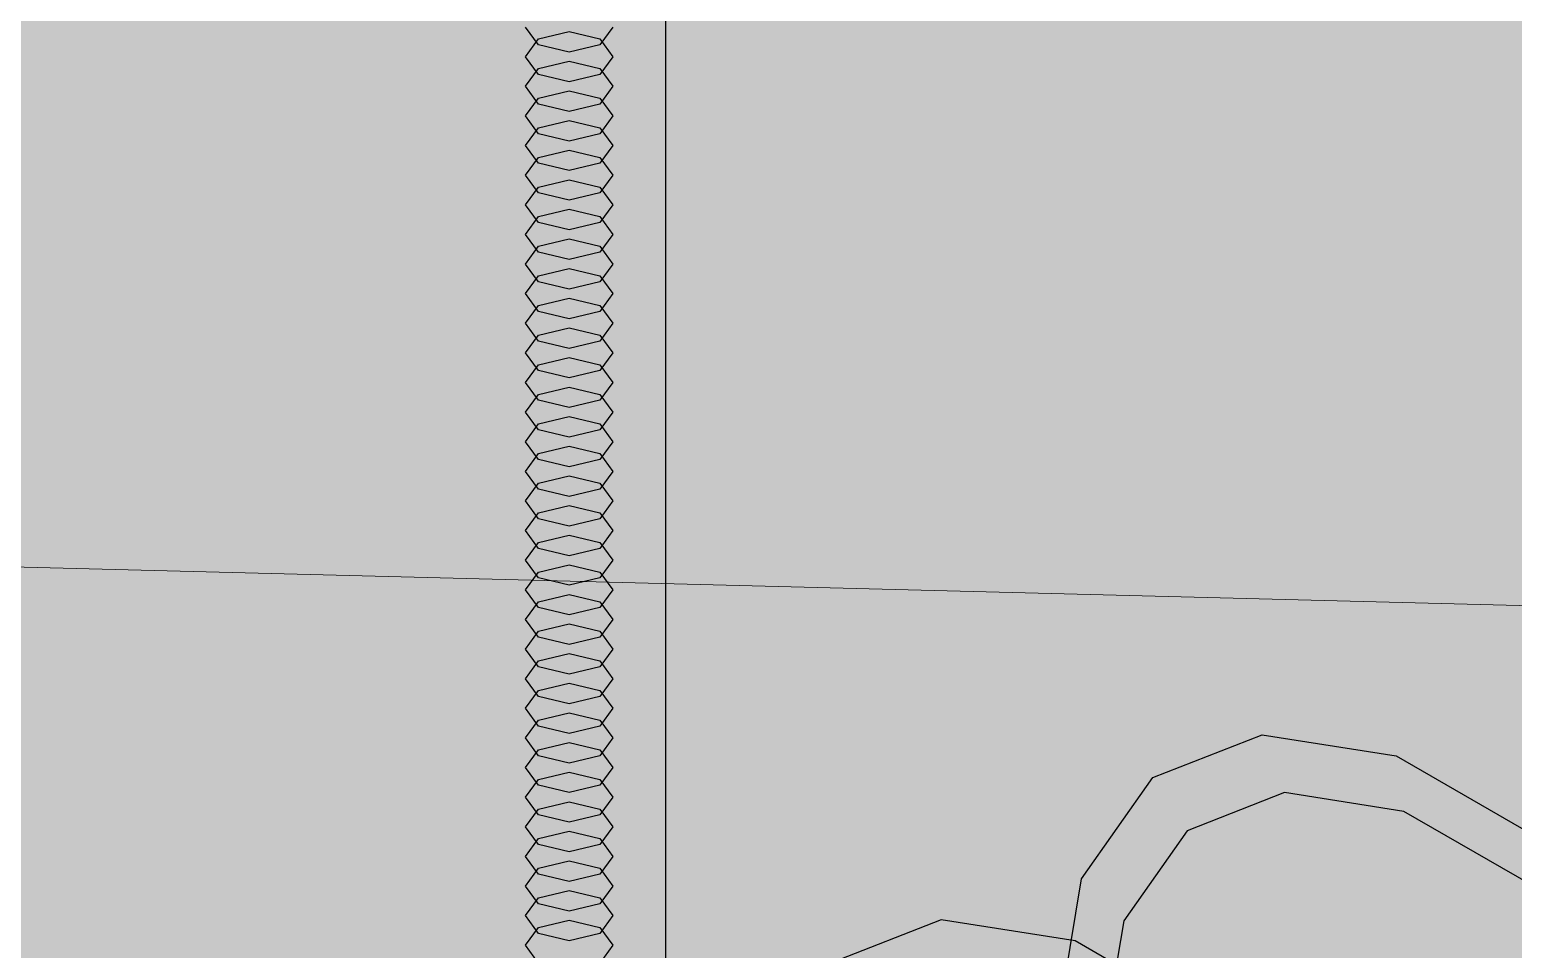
# Model space of a CAD drawing. Header units: metres. Extents: x 0 to 24.2, y -20 to 5.6.
# Drawn here: x 12.8794 to 13.0796, y -14.6451 to -14.5208 of the extents above; entities that cross this region are included whole.
import ezdxf

# ---------------------------------------------------------------- set-up
doc = ezdxf.new("R2010")
doc.units = ezdxf.units.M
doc.header["$LTSCALE"] = 0.25
doc.layers.add('ISO-ARISTAS', color=8, linetype='CONTINUOUS')
doc.layers.add('ISO-CONCRETO-SUP', color=254, linetype='CONTINUOUS', true_color=0xe8e8e8)
doc.layers.add('LLAMADAS', color=30, linetype='CONTINUOUS', lineweight=18)

msp = doc.modelspace()

# ---------------------------------------------------------------- linework, layer by layer
at = {"layer": 'ISO-ARISTAS', "color": 250}
for p, q in [((12.96519, -14.45), (12.96519, -14.7)), ((12.96519, -14.45), (12.96519, -14.7)), ((12.94805, -14.5229), (12.94632, -14.5205)), ((12.95808, -14.5205), (12.95636, -14.5229)), ((12.94632, -14.5245), (12.94805, -14.5221)), ((12.94805, -14.5221), (12.9522, -14.52111)), ((12.9522, -14.52111), (12.95636, -14.5221)), ((12.95636, -14.5221), (12.95808, -14.5245)), ((12.94805, -14.5269), (12.94632, -14.5245)), ((12.9522, -14.52389), (12.94805, -14.5229)), ((12.95636, -14.5229), (12.9522, -14.52389)), ((12.95808, -14.5245), (12.95636, -14.5269)), ((12.94632, -14.5285), (12.94805, -14.5261)), ((12.94805, -14.5261), (12.9522, -14.52511)), ((12.9522, -14.52511), (12.95636, -14.5261)), ((12.95636, -14.5261), (12.95808, -14.5285)), ((12.94805, -14.5309), (12.94632, -14.5285)), ((12.9522, -14.52789), (12.94805, -14.5269)), ((12.95636, -14.5269), (12.9522, -14.52789)), ((12.95808, -14.5285), (12.95636, -14.5309)), ((12.94632, -14.5325), (12.94805, -14.5301)), ((12.94805, -14.5301), (12.9522, -14.52911)), ((12.9522, -14.52911), (12.95636, -14.5301)), ((12.95636, -14.5301), (12.95808, -14.5325)), ((12.94805, -14.5349), (12.94632, -14.5325)), ((12.9522, -14.53189), (12.94805, -14.5309)), ((12.95636, -14.5309), (12.9522, -14.53189)), ((12.95808, -14.5325), (12.95636, -14.5349)), ((12.94632, -14.5365), (12.94805, -14.5341)), ((12.94805, -14.5341), (12.9522, -14.53311)), ((12.9522, -14.53311), (12.95636, -14.5341)), ((12.95636, -14.5341), (12.95808, -14.5365)), ((12.94805, -14.5389), (12.94632, -14.5365)), ((12.9522, -14.53589), (12.94805, -14.5349)), ((12.95636, -14.5349), (12.9522, -14.53589)), ((12.95808, -14.5365), (12.95636, -14.5389)), ((12.94632, -14.5405), (12.94805, -14.5381)), ((12.94805, -14.5381), (12.9522, -14.53711)), ((12.9522, -14.53711), (12.95636, -14.5381)), ((12.95636, -14.5381), (12.95808, -14.5405)), ((12.94805, -14.5429), (12.94632, -14.5405)), ((12.9522, -14.53989), (12.94805, -14.5389)), ((12.95636, -14.5389), (12.9522, -14.53989)), ((12.95808, -14.5405), (12.95636, -14.5429)), ((12.94632, -14.5445), (12.94805, -14.5421)), ((12.94805, -14.5421), (12.9522, -14.54111)), ((12.9522, -14.54111), (12.95636, -14.5421)), ((12.95636, -14.5421), (12.95808, -14.5445)), ((12.94805, -14.5469), (12.94632, -14.5445)), ((12.9522, -14.54389), (12.94805, -14.5429)), ((12.95636, -14.5429), (12.9522, -14.54389)), ((12.95808, -14.5445), (12.95636, -14.5469)), ((12.94632, -14.5485), (12.94805, -14.5461)), ((12.94805, -14.5461), (12.9522, -14.54511)), ((12.9522, -14.54511), (12.95636, -14.5461)), ((12.95636, -14.5461), (12.95808, -14.5485)), ((12.94805, -14.5509), (12.94632, -14.5485)), ((12.9522, -14.54789), (12.94805, -14.5469)), ((12.95636, -14.5469), (12.9522, -14.54789)), ((12.95808, -14.5485), (12.95636, -14.5509)), ((12.94632, -14.5525), (12.94805, -14.5501)), ((12.94805, -14.5501), (12.9522, -14.54911)), ((12.9522, -14.54911), (12.95636, -14.5501)), ((12.95636, -14.5501), (12.95808, -14.5525)), ((12.94805, -14.5549), (12.94632, -14.5525)), ((12.9522, -14.55189), (12.94805, -14.5509)), ((12.95636, -14.5509), (12.9522, -14.55189)), ((12.95808, -14.5525), (12.95636, -14.5549)), ((12.94632, -14.5565), (12.94805, -14.5541)), ((12.94805, -14.5541), (12.9522, -14.55311)), ((12.9522, -14.55311), (12.95636, -14.5541)), ((12.95636, -14.5541), (12.95808, -14.5565)), ((12.94805, -14.5589), (12.94632, -14.5565)), ((12.9522, -14.55589), (12.94805, -14.5549)), ((12.95636, -14.5549), (12.9522, -14.55589)), ((12.95808, -14.5565), (12.95636, -14.5589)), ((12.94632, -14.5605), (12.94805, -14.5581)), ((12.94805, -14.5581), (12.9522, -14.55711)), ((12.9522, -14.55711), (12.95636, -14.5581)), ((12.95636, -14.5581), (12.95808, -14.5605)), ((12.94805, -14.5629), (12.94632, -14.5605)), ((12.9522, -14.55989), (12.94805, -14.5589)), ((12.95636, -14.5589), (12.9522, -14.55989)), ((12.95808, -14.5605), (12.95636, -14.5629)), ((12.94632, -14.5645), (12.94805, -14.5621)), ((12.94805, -14.5621), (12.9522, -14.56111)), ((12.9522, -14.56389), (12.94805, -14.5629)), ((12.9522, -14.56111), (12.95636, -14.5621)), ((12.95636, -14.5629), (12.9522, -14.56389)), ((12.95636, -14.5621), (12.95808, -14.5645)), ((12.94805, -14.5669), (12.94632, -14.5645)), ((12.95808, -14.5645), (12.95636, -14.5669)), ((12.94632, -14.5685), (12.94805, -14.5661)), ((12.94805, -14.5661), (12.9522, -14.56511)), ((12.9522, -14.56789), (12.94805, -14.5669)), ((12.9522, -14.56511), (12.95636, -14.5661)), ((12.95636, -14.5669), (12.9522, -14.56789)), ((12.95636, -14.5661), (12.95808, -14.5685)), ((12.94805, -14.5709), (12.94632, -14.5685)), ((12.95808, -14.5685), (12.95636, -14.5709)), ((12.94632, -14.5725), (12.94805, -14.5701)), ((12.94805, -14.5701), (12.9522, -14.56911)), ((12.9522, -14.57189), (12.94805, -14.5709)), ((12.9522, -14.56911), (12.95636, -14.5701)), ((12.95636, -14.5709), (12.9522, -14.57189)), ((12.95636, -14.5701), (12.95808, -14.5725)), ((12.94805, -14.5749), (12.94632, -14.5725)), ((12.95808, -14.5725), (12.95636, -14.5749)), ((12.94632, -14.5765), (12.94805, -14.5741)), ((12.94805, -14.5741), (12.9522, -14.57311)), ((12.9522, -14.57589), (12.94805, -14.5749)), ((12.9522, -14.57311), (12.95636, -14.5741)), ((12.95636, -14.5749), (12.9522, -14.57589)), ((12.95636, -14.5741), (12.95808, -14.5765)), ((12.94805, -14.5789), (12.94632, -14.5765)), ((12.95808, -14.5765), (12.95636, -14.5789)), ((12.94632, -14.5805), (12.94805, -14.5781)), ((12.94805, -14.5781), (12.9522, -14.57711)), ((12.9522, -14.57989), (12.94805, -14.5789)), ((12.9522, -14.57711), (12.95636, -14.5781)), ((12.95636, -14.5789), (12.9522, -14.57989)), ((12.95636, -14.5781), (12.95808, -14.5805)), ((12.94805, -14.5829), (12.94632, -14.5805)), ((12.95808, -14.5805), (12.95636, -14.5829)), ((12.94632, -14.5845), (12.94805, -14.5821)), ((12.94805, -14.5821), (12.9522, -14.58111)), ((12.9522, -14.58389), (12.94805, -14.5829)), ((12.9522, -14.58111), (12.95636, -14.5821)), ((12.95636, -14.5829), (12.9522, -14.58389)), ((12.95636, -14.5821), (12.95808, -14.5845)), ((12.94805, -14.5869), (12.94632, -14.5845)), ((12.95808, -14.5845), (12.95636, -14.5869)), ((12.94632, -14.5885), (12.94805, -14.5861)), ((12.94805, -14.5861), (12.9522, -14.58511)), ((12.9522, -14.58789), (12.94805, -14.5869)), ((12.9522, -14.58511), (12.95636, -14.5861)), ((12.95636, -14.5869), (12.9522, -14.58789)), ((12.95636, -14.5861), (12.95808, -14.5885)), ((12.94805, -14.5909), (12.94632, -14.5885)), ((12.95808, -14.5885), (12.95636, -14.5909)), ((12.94632, -14.5925), (12.94805, -14.5901)), ((12.94805, -14.5901), (12.9522, -14.58911)), ((12.9522, -14.59189), (12.94805, -14.5909)), ((12.9522, -14.58911), (12.95636, -14.5901)), ((12.95636, -14.5909), (12.9522, -14.59189)), ((12.95636, -14.5901), (12.95808, -14.5925)), ((12.94805, -14.5949), (12.94632, -14.5925)), ((12.95808, -14.5925), (12.95636, -14.5949)), ((12.94632, -14.5965), (12.94805, -14.5941)), ((12.94805, -14.5941), (12.9522, -14.59311)), ((12.9522, -14.59589), (12.94805, -14.5949)), ((12.9522, -14.59311), (12.95636, -14.5941)), ((12.95636, -14.5949), (12.9522, -14.59589)), ((12.95636, -14.5941), (12.95808, -14.5965)), ((12.94805, -14.5989), (12.94632, -14.5965)), ((12.95808, -14.5965), (12.95636, -14.5989)), ((12.94632, -14.6005), (12.94805, -14.5981)), ((12.94805, -14.5981), (12.9522, -14.59711)), ((12.9522, -14.59989), (12.94805, -14.5989)), ((12.9522, -14.59711), (12.95636, -14.5981)), ((12.95636, -14.5989), (12.9522, -14.59989)), ((12.95636, -14.5981), (12.95808, -14.6005)), ((12.94805, -14.6029), (12.94632, -14.6005)), ((12.95808, -14.6005), (12.95636, -14.6029)), ((12.94632, -14.6045), (12.94805, -14.6021)), ((12.94805, -14.6021), (12.9522, -14.60111)), ((12.9522, -14.60389), (12.94805, -14.6029)), ((12.9522, -14.60111), (12.95636, -14.6021)), ((12.95636, -14.6029), (12.9522, -14.60389)), ((12.95636, -14.6021), (12.95808, -14.6045)), ((12.94805, -14.6069), (12.94632, -14.6045)), ((12.95808, -14.6045), (12.95636, -14.6069)), ((12.94632, -14.6085), (12.94805, -14.6061)), ((12.94805, -14.6061), (12.9522, -14.60511)), ((12.9522, -14.60789), (12.94805, -14.6069)), ((12.9522, -14.60511), (12.95636, -14.6061)), ((12.95636, -14.6069), (12.9522, -14.60789)), ((12.95636, -14.6061), (12.95808, -14.6085)), ((12.94805, -14.6109), (12.94632, -14.6085)), ((12.95808, -14.6085), (12.95636, -14.6109)), ((12.94632, -14.6125), (12.94805, -14.6101)), ((12.94805, -14.6101), (12.9522, -14.60911)), ((12.9522, -14.61189), (12.94805, -14.6109)), ((12.9522, -14.60911), (12.95636, -14.6101)), ((12.95636, -14.6109), (12.9522, -14.61189)), ((12.95636, -14.6101), (12.95808, -14.6125)), ((12.94805, -14.6149), (12.94632, -14.6125)), ((12.95808, -14.6125), (12.95636, -14.6149)), ((12.94632, -14.6165), (12.94805, -14.6141)), ((12.94805, -14.6141), (12.9522, -14.61311)), ((12.9522, -14.61589), (12.94805, -14.6149)), ((12.9522, -14.61311), (12.95636, -14.6141)), ((12.95636, -14.6149), (12.9522, -14.61589)), ((12.95636, -14.6141), (12.95808, -14.6165)), ((12.94805, -14.6189), (12.94632, -14.6165)), ((12.95808, -14.6165), (12.95636, -14.6189)), ((13.03099, -14.62185), (13.04573, -14.61607)), ((13.04573, -14.61607), (13.06382, -14.61892)), ((12.94632, -14.6205), (12.94805, -14.6181)), ((12.94805, -14.6181), (12.9522, -14.61711)), ((12.9522, -14.61989), (12.94805, -14.6189)), ((12.9522, -14.61711), (12.95636, -14.6181)), ((12.95636, -14.6189), (12.9522, -14.61989)), ((12.95636, -14.6181), (12.95808, -14.6205)), ((13.06382, -14.61892), (13.08307, -14.63003)), ((12.94805, -14.6229), (12.94632, -14.6205)), ((12.95808, -14.6205), (12.95636, -14.6229)), ((12.94632, -14.6245), (12.94805, -14.6221)), ((12.94805, -14.6221), (12.9522, -14.62111)), ((12.9522, -14.62389), (12.94805, -14.6229)), ((12.9522, -14.62111), (12.95636, -14.6221)), ((12.95636, -14.6229), (12.9522, -14.62389)), ((12.95636, -14.6221), (12.95808, -14.6245)), ((13.02136, -14.63554), (13.03099, -14.62185)), ((12.94805, -14.6269), (12.94632, -14.6245)), ((12.95808, -14.6245), (12.95636, -14.6269)), ((13.04876, -14.62389), (13.03563, -14.62903)), ((13.06487, -14.62642), (13.04876, -14.62389)), ((12.94632, -14.6285), (12.94805, -14.6261)), ((12.94805, -14.6261), (12.9522, -14.62511)), ((12.9522, -14.62789), (12.94805, -14.6269)), ((12.9522, -14.62511), (12.95636, -14.6261)), ((12.95636, -14.6269), (12.9522, -14.62789)), ((12.95636, -14.6261), (12.95808, -14.6285)), ((13.08202, -14.63631), (13.06487, -14.62642)), ((12.94805, -14.6309), (12.94632, -14.6285)), ((12.95808, -14.6285), (12.95636, -14.6309)), ((12.94632, -14.6325), (12.94805, -14.6301)), ((12.94805, -14.6301), (12.9522, -14.62911)), ((12.9522, -14.63189), (12.94805, -14.6309)), ((12.9522, -14.62911), (12.95636, -14.6301)), ((12.95636, -14.6309), (12.9522, -14.63189)), ((12.95636, -14.6301), (12.95808, -14.6325)), ((13.03563, -14.62903), (13.02706, -14.64122)), ((12.94805, -14.6349), (12.94632, -14.6325)), ((12.95808, -14.6325), (12.95636, -14.6349)), ((12.94632, -14.6365), (12.94805, -14.6341)), ((12.94805, -14.6341), (12.9522, -14.63311)), ((12.9522, -14.63589), (12.94805, -14.6349)), ((12.9522, -14.63311), (12.95636, -14.6341)), ((12.95636, -14.6349), (12.9522, -14.63589)), ((12.95636, -14.6341), (12.95808, -14.6365)), ((12.94805, -14.6389), (12.94632, -14.6365)), ((12.95808, -14.6365), (12.95636, -14.6389)), ((13.01802, -14.6555), (13.02136, -14.63554)), ((12.94632, -14.6405), (12.94805, -14.6381)), ((12.94805, -14.6381), (12.9522, -14.63711)), ((12.9522, -14.63989), (12.94805, -14.6389)), ((12.9522, -14.63711), (12.95636, -14.6381)), ((12.95636, -14.6389), (12.9522, -14.63989)), ((12.95636, -14.6381), (12.95808, -14.6405)), ((12.94805, -14.6429), (12.94632, -14.6405)), ((12.95808, -14.6405), (12.95636, -14.6429)), ((12.94632, -14.6445), (12.94805, -14.6421)), ((12.94805, -14.6421), (12.9522, -14.64111)), ((12.9522, -14.64389), (12.94805, -14.6429)), ((12.9522, -14.64111), (12.95636, -14.6421)), ((12.95636, -14.6429), (12.9522, -14.64389)), ((12.95636, -14.6421), (12.95808, -14.6445)), ((13.00243, -14.64107), (12.98769, -14.64685)), ((13.02052, -14.64392), (13.00243, -14.64107)), ((13.02706, -14.64122), (13.02408, -14.659)), ((12.94805, -14.6469), (12.94632, -14.6445)), ((12.95808, -14.6445), (12.95636, -14.6469)), ((13.03977, -14.65503), (13.02052, -14.64392))]:
    msp.add_line(p, q, dxfattribs=at)
at = {"layer": 'ISO-CONCRETO-SUP', "true_color": 0xbcb7ad}
for points in [[(13.05179, -14.4), (13.2683, -14.525), (13.05179, -14.15), (13.2683, -14.275)], [(12.96519, -14.45), (13.1817, -14.575), (12.96519, -14.2), (13.1817, -14.325)], [(12.83529, -14.525), (13.05179, -14.65), (12.83529, -14.275), (13.05179, -14.4)], [(13.05179, -14.65), (13.2683, -14.775), (13.05179, -14.4), (13.2683, -14.525)], [(12.96519, -14.7), (13.1817, -14.825), (12.96519, -14.45), (13.1817, -14.575)], [(12.83529, -14.775), (13.05179, -14.9), (12.83529, -14.525), (13.05179, -14.65)]]:
    msp.add_solid(points, dxfattribs=at)
at = {"layer": 'ISO-CONCRETO-SUP', "true_color": 0xa8a49b}
for points in [[(12.96519, -14.45), (12.83529, -14.525), (12.96519, -14.2), (12.83529, -14.275)], [(12.96519, -14.7), (12.83529, -14.775), (12.96519, -14.45), (12.83529, -14.525)]]:
    msp.add_solid(points, dxfattribs=at)
at = {"layer": 'ISO-CONCRETO-SUP', "true_color": 0xb2b2ad}
msp.add_solid([(13.00849, -14.475), (13.1817, -14.575), (13.00849, -14.375), (13.1817, -14.475)], dxfattribs=at)
at = {"layer": 'ISO-CONCRETO-SUP', "true_color": 0xc5c5c0}
msp.add_solid([(13.17087, -14.38125), (13.34408, -14.48125), (13.00849, -14.475), (13.1817, -14.575)], dxfattribs=at)
at = {"layer": 'ISO-CONCRETO-SUP', "true_color": 0x87888d}
for points in [[(12.94805, -14.53724), (12.9522, -14.53625), (12.94805, -14.46081), (12.9522, -14.45982)], [(12.95636, -14.54204), (12.9522, -14.54304), (12.95636, -14.46561), (12.9522, -14.46661)], [(12.94805, -14.61367), (12.9522, -14.61268), (12.94805, -14.53724), (12.9522, -14.53625)], [(12.95636, -14.61847), (12.9522, -14.61947), (12.95636, -14.54204), (12.9522, -14.54304)], [(12.94805, -14.6901), (12.9522, -14.68911), (12.94805, -14.61367), (12.9522, -14.61268)], [(12.95636, -14.6949), (12.9522, -14.69589), (12.95636, -14.61847), (12.9522, -14.61947)]]:
    msp.add_solid(points, dxfattribs=at)
at = {"layer": 'ISO-CONCRETO-SUP', "true_color": 0x8e9095}
for points in [[(12.9522, -14.53625), (12.95636, -14.53724), (12.9522, -14.45982), (12.95636, -14.46081)], [(12.9522, -14.54304), (12.94805, -14.54204), (12.9522, -14.46661), (12.94805, -14.46561)], [(12.9522, -14.61268), (12.95636, -14.61367), (12.9522, -14.53625), (12.95636, -14.53724)], [(12.9522, -14.61947), (12.94805, -14.61847), (12.9522, -14.54304), (12.94805, -14.54204)], [(12.9522, -14.68911), (12.95636, -14.6901), (12.9522, -14.61268), (12.95636, -14.61367)], [(12.9522, -14.69589), (12.94805, -14.6949), (12.9522, -14.61947), (12.94805, -14.61847)]]:
    msp.add_solid(points, dxfattribs=at)
at = {"layer": 'ISO-CONCRETO-SUP', "true_color": 0x696a6e}
for points in [[(12.94632, -14.53964), (12.94805, -14.53724), (12.94632, -14.46321), (12.94805, -14.46081)], [(12.95808, -14.53964), (12.95636, -14.54204), (12.95808, -14.46321), (12.95636, -14.46561)], [(12.94632, -14.61607), (12.94805, -14.61367), (12.94632, -14.53964), (12.94805, -14.53724)], [(12.95808, -14.61607), (12.95636, -14.61847), (12.95808, -14.53964), (12.95636, -14.54204)], [(12.94632, -14.6925), (12.94805, -14.6901), (12.94632, -14.61607), (12.94805, -14.61367)], [(12.95808, -14.6925), (12.95636, -14.6949), (12.95808, -14.61607), (12.95636, -14.61847)]]:
    msp.add_solid(points, dxfattribs=at)
at = {"layer": 'ISO-CONCRETO-SUP', "true_color": 0x7b7d81}
for points in [[(12.95636, -14.53724), (12.95808, -14.53964), (12.95636, -14.46081), (12.95808, -14.46321)], [(12.94805, -14.54204), (12.94632, -14.53964), (12.94805, -14.46561), (12.94632, -14.46321)], [(12.95636, -14.61367), (12.95808, -14.61607), (12.95636, -14.53724), (12.95808, -14.53964)], [(12.94805, -14.61847), (12.94632, -14.61607), (12.94805, -14.54204), (12.94632, -14.53964)], [(12.95636, -14.6901), (12.95808, -14.6925), (12.95636, -14.61367), (12.95808, -14.61607)], [(12.94805, -14.6949), (12.94632, -14.6925), (12.94805, -14.61847), (12.94632, -14.61607)]]:
    msp.add_solid(points, dxfattribs=at)
at = {"layer": 'ISO-CONCRETO-SUP', "true_color": 0x22396e}
for points in [[(13.074, -14.61219), (13.05872, -14.61833), (13.09826, -14.60668), (13.08091, -14.61329)], [(13.03563, -14.62903), (13.02706, -14.64122), (13.05872, -14.61833), (13.04725, -14.63186)], [(12.98769, -14.64685), (12.97806, -14.66054), (13.03099, -14.62185), (13.02136, -14.63554)]]:
    msp.add_solid(points, dxfattribs=at)
at = {"layer": 'ISO-CONCRETO-SUP', "true_color": 0x2d4b8f}
msp.add_solid([(13.09125, -14.61419), (13.074, -14.61219), (13.11662, -14.60843), (13.09826, -14.60668)], dxfattribs=at)
at = {"layer": 'ISO-CONCRETO-SUP', "true_color": 0x2a4787}
msp.add_solid([(13.04876, -14.62389), (13.03563, -14.62903), (13.074, -14.61219), (13.05872, -14.61833)], dxfattribs=at)
at = {"layer": 'ISO-CONCRETO-SUP', "true_color": 0x305099}
msp.add_solid([(13.06487, -14.62642), (13.04876, -14.62389), (13.09125, -14.61419), (13.074, -14.61219)], dxfattribs=at)
at = {"layer": 'ISO-CONCRETO-SUP', "true_color": 0x233a6f}
msp.add_solid([(13.05872, -14.61833), (13.04725, -14.63186), (13.08091, -14.61329), (13.06666, -14.62746)], dxfattribs=at)
at = {"layer": 'ISO-CONCRETO-SUP', "true_color": 0x3457a6}
msp.add_solid([(13.08202, -14.63631), (13.06487, -14.62642), (13.1084, -14.62408), (13.09125, -14.61419)], dxfattribs=at)
at = {"layer": 'ISO-CONCRETO-SUP', "true_color": 0x253e75}
msp.add_solid([(13.08091, -14.61329), (13.06666, -14.62746), (13.10137, -14.6141), (13.08455, -14.62817)], dxfattribs=at)
at = {"layer": 'ISO-CONCRETO-SUP', "true_color": 0x2b488a}
msp.add_solid([(13.00243, -14.64107), (12.98769, -14.64685), (13.04573, -14.61607), (13.03099, -14.62185)], dxfattribs=at)
at = {"layer": 'ISO-CONCRETO-SUP', "true_color": 0x31529d}
msp.add_solid([(13.02052, -14.64392), (13.00243, -14.64107), (13.06382, -14.61892), (13.04573, -14.61607)], dxfattribs=at)
at = {"layer": 'ISO-CONCRETO-SUP', "true_color": 0x3559aa}
msp.add_solid([(13.03977, -14.65503), (13.02052, -14.64392), (13.08307, -14.63003), (13.06382, -14.61892)], dxfattribs=at)
at = {"layer": 'ISO-CONCRETO-SUP', "true_color": 0x284481}
msp.add_solid([(13.04725, -14.63186), (13.04098, -14.65117), (13.06666, -14.62746), (13.05722, -14.64748)], dxfattribs=at)
at = {"layer": 'ISO-CONCRETO-SUP', "true_color": 0x294583}
msp.add_solid([(13.06666, -14.62746), (13.05722, -14.64748), (13.08455, -14.62817), (13.0722, -14.64807)], dxfattribs=at)
at = {"layer": 'ISO-CONCRETO-SUP', "true_color": 0x2a4686}
msp.add_solid([(13.08455, -14.62817), (13.0722, -14.64807), (13.10023, -14.63398), (13.08532, -14.65293)], dxfattribs=at)
at = {"layer": 'ISO-CONCRETO-SUP', "true_color": 0x375cb0}
msp.add_solid([(13.05786, -14.67307), (13.03977, -14.65503), (13.10116, -14.64807), (13.08307, -14.63003)], dxfattribs=at)
at = {"layer": 'ISO-CONCRETO-SUP', "true_color": 0x28437f}
msp.add_solid([(13.02706, -14.64122), (13.02408, -14.659), (13.04725, -14.63186), (13.04098, -14.65117)], dxfattribs=at)
at = {"layer": 'ISO-CONCRETO-SUP', "true_color": 0x28427f}
msp.add_solid([(12.97806, -14.66054), (12.97472, -14.6805), (13.02136, -14.63554), (13.01802, -14.6555)], dxfattribs=at)
at = {"layer": 'LLAMADAS'}
msp.add_line((14.89, -14.645), (12.80656, -14.59159), dxfattribs=at)

doc.saveas('drawing.dxf')
